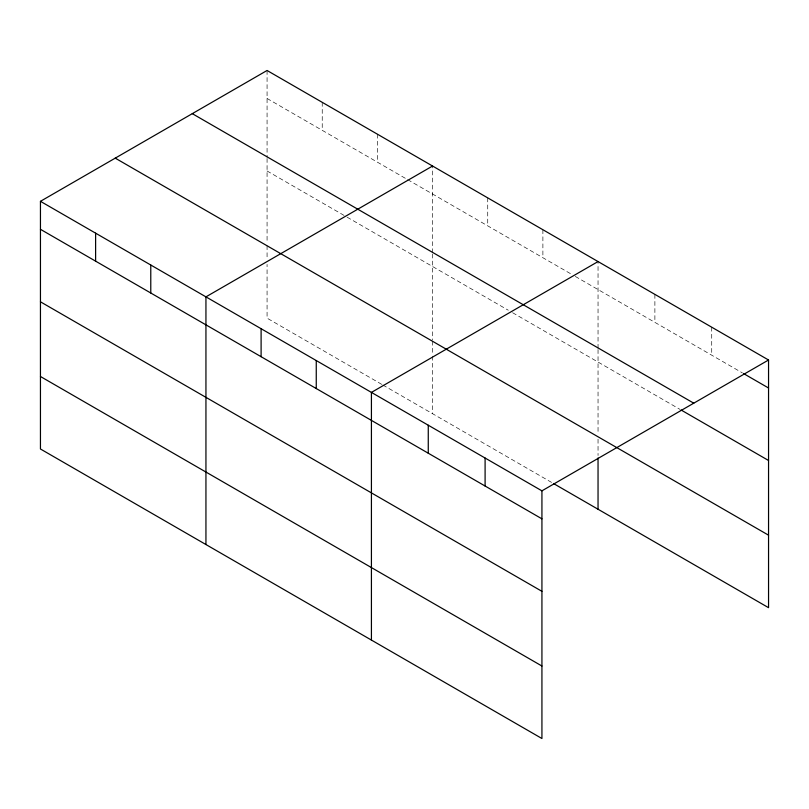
<?xml version="1.0" encoding="UTF-8"?>
<svg xmlns="http://www.w3.org/2000/svg" width="809" height="809" viewBox="0 0 809 809"><rect width="100%" height="100%" fill="white"/><g stroke="black" fill="none" stroke-linecap="round" stroke-linejoin="round"><path stroke-width="0.61" stroke-dasharray="4.04 3.03" d="M432.562 254.016L432.562 339.962M432.562 252.762L432.562 166.027M598.043 349.559L598.043 434.261M598.043 348.305L598.043 261.57M267.071 98.476L406.603 179.032M407.685 179.649L571.002 273.948M575.33 276.445L742.318 372.848M267.071 170.972L346.03 216.549M347.112 217.176L508.274 310.221M512.603 312.719L680.015 409.384M381.727 384.346L267.071 318.159L267.071 264.412M382.809 384.973L551.536 482.386M711.718 327.19L711.718 355.181M654.885 294.385L654.885 322.376M598.043 439.247L598.043 455.497M542.89 229.716L542.89 257.707M487.726 197.871L487.726 225.863M432.562 341.206L432.562 354.949M432.562 356.203L432.562 413.702M377.398 134.173L377.398 162.164M322.235 102.328L322.235 130.32M267.071 70.484L267.071 157.219M267.071 158.463L267.071 243.165M267.071 245.663L267.071 259.406"/><path stroke-width="1.21" d="M541.929 591.328L541.929 490.841L40.45 201.32L40.45 448.995L541.929 738.516L541.929 591.328L40.45 301.808M553.7 483.64L768.55 607.68L768.55 360.005L267.071 70.484L40.45 201.32M432.562 166.027L205.941 296.863L205.941 544.538M598.043 261.57L371.422 392.405L371.422 640.081M541.929 490.841L768.55 360.005M743.41 373.485L768.55 387.996M192.289 113.654L693.768 403.185M681.117 410.011L768.55 460.493M115.232 158.139L768.55 535.184M40.45 229.311L541.929 518.832M40.45 376.498L541.929 666.019M598.043 457.995L598.043 509.245M485.097 458.036L485.097 486.027M428.264 425.221L428.264 453.212M316.258 360.561L316.258 388.553M261.105 328.707L261.105 356.698M150.777 265.018L150.777 293.01M95.614 233.164L95.614 261.155"/></g></svg>
